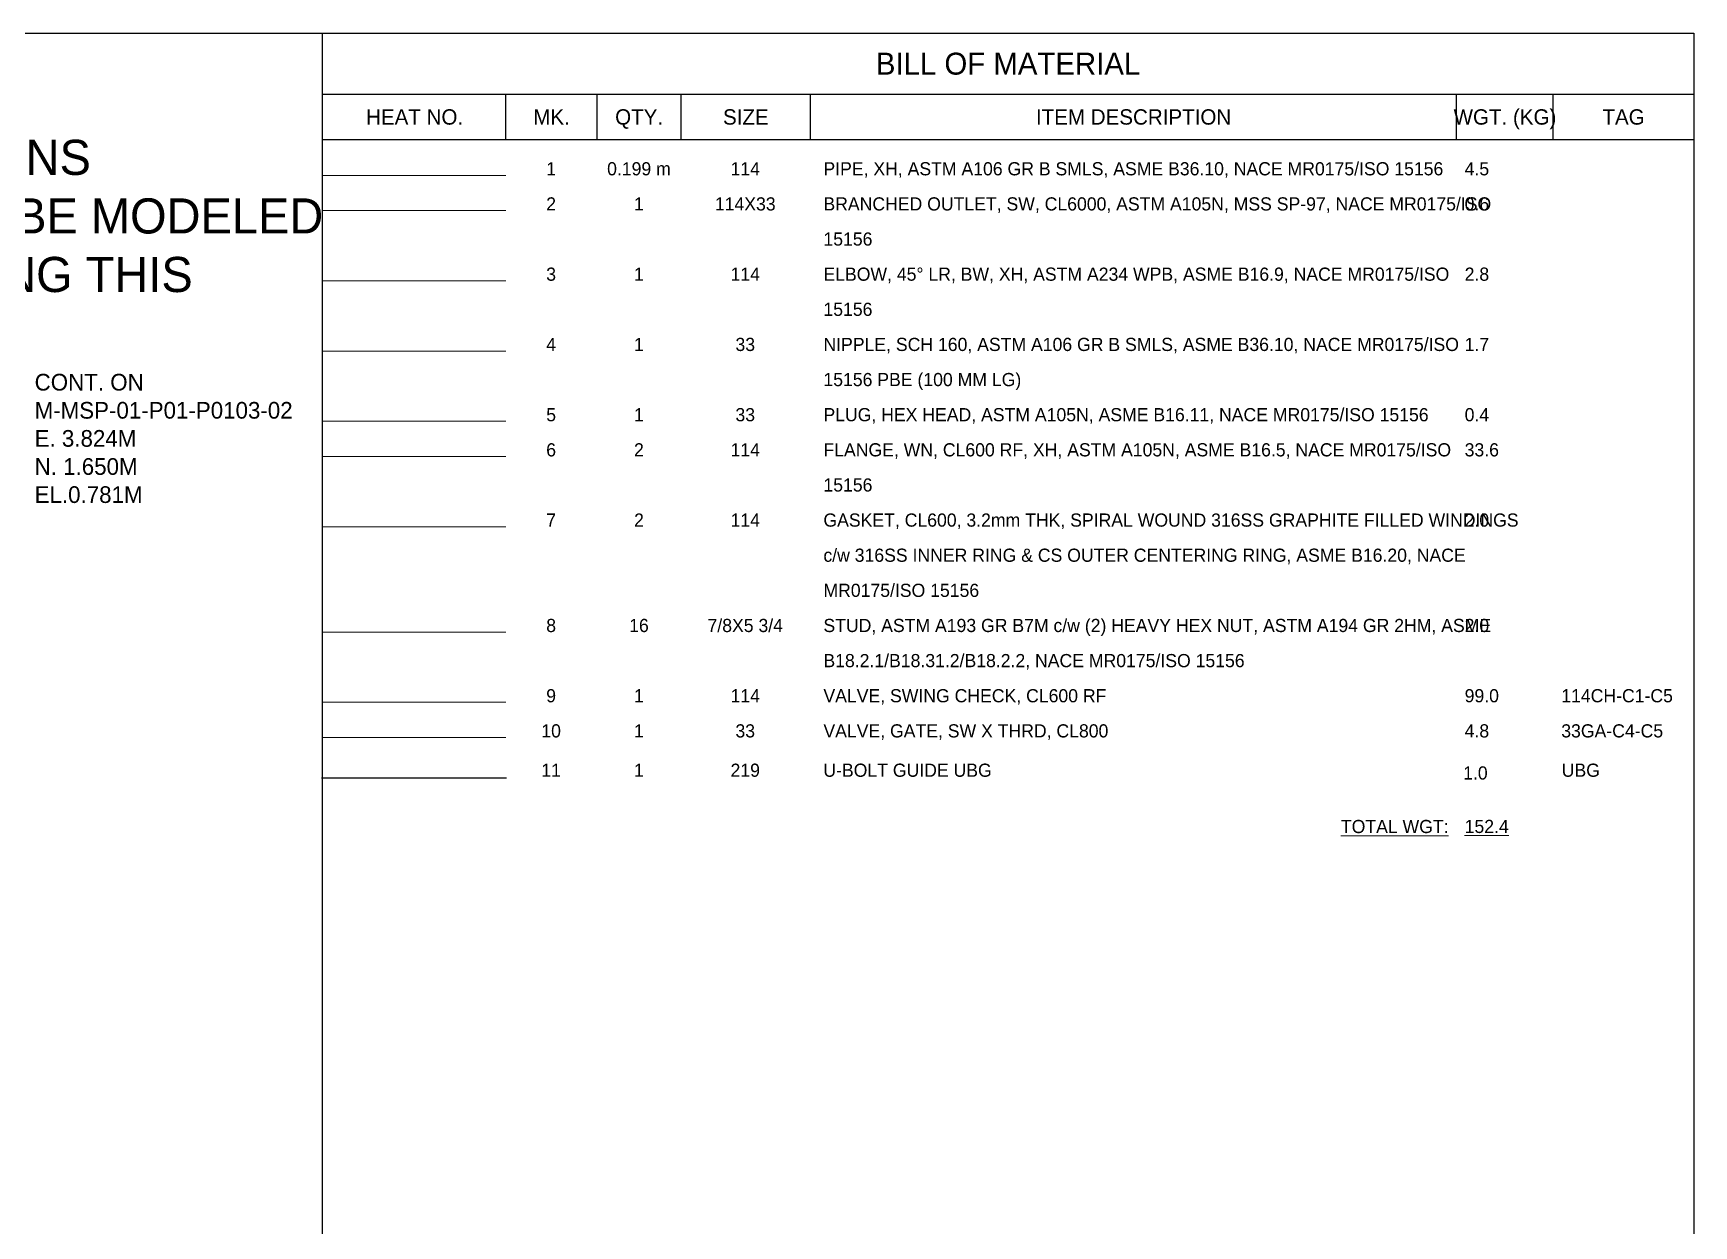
# Model space of a CAD drawing. Extents: x -4 to 431, y -3 to 272.
# Drawn here: x 232.8 to 421.9, y 132.4 to 268.2 of the extents above; entities that cross this region are included whole.
import ezdxf
from ezdxf.enums import TextEntityAlignment as Align

# ---------------------------------------------------------------- set-up
doc = ezdxf.new("R2010")
doc.units = 0
doc.header["$LTSCALE"] = 10
doc.layers.get('0').update_dxf_attribs({"lineweight": 0})
for name, color, linetype in [('BOM', 7, 'Continuous'), ('TEXT2', 40, 'Continuous'), ('Title Block', 255, 'Continuous'), ('TITLE BLOCK-TEXT', 12, 'Continuous')]:
    doc.layers.add(name, color=color, linetype=linetype)
doc.styles.add('framdcn', font='', dxfattribs={"height": 2.5})
doc.styles.add('HmNote', font='hm.shx')
doc.styles.add('Scovan Standard', font='', dxfattribs={"height": 2.5})
doc.styles.get("Standard").update_dxf_attribs({"font": ''})
doc.styles.get('framdcn').set_extended_font_data('Franklin Gothic Medium Cond')
doc.styles.get('Scovan Standard').set_extended_font_data('Franklin Gothic Medium Cond')
doc.styles.get('Standard').set_extended_font_data('Franklin Gothic Medium Cond')

# ---------------------------------------------------------------- blocks, each defined once
blk = doc.blocks.new('block20')
at = {"layer": 'TEXT2', "style": 'framdcn'}
for s, p in [('E. 3.824M', (0, 0)), ('N. 1.650M', (0, -3.2)), ('EL.0.781M', (0, -6.4))]:
    blk.add_text(s, height=1.9, dxfattribs=at).set_placement(p)
blk = doc.blocks.new('tt-sv-iso-db')
at = {"layer": 'BOM', "color": 255}
blk.add_line((-156.14, 0), (-156.14, -212.17), dxfattribs=at)
at = {"layer": 'BOM', "color": 3}
for p, q in [((-156.14, -6.94), (0, -6.94)), ((-135.24, -12.14), (-135.24, -6.94)), ((-135.24, -12.14), (-135.24, -6.94)), ((-124.84, -12.14), (-124.84, -6.94)), ((-115.3, -12.14), (-115.3, -6.94)), ((-100.55, -12.14), (-100.55, -6.94)), ((-27, -12.14), (-27, -6.94)), ((-16, -12.14), (-16, -6.94)), ((0, -12.14), (-156.14, -12.14))]:
    blk.add_line(p, q, dxfattribs=at)
at = {"layer": 'BOM', "color": 3, "style": 'Scovan Standard'}
blk.add_text('BILL OF MATERIAL', height=2.5, dxfattribs=at).set_placement((-78.07, -3.47), align=Align.MIDDLE_CENTER)
at = {"layer": 'BOM', "style": 'Scovan Standard'}
for s, p in [('HEAT NO.', (-145.63, -9.54)), ('MK.', (-130.04, -9.54)), ('QTY.', (-120.07, -9.54)), ('SIZE', (-107.92, -9.54)), ('ITEM DESCRIPTION', (-63.78, -9.54)), ('WGT. (KG)', (-21.5, -9.54)), ('TAG', (-8, -9.54))]:
    blk.add_text(s, height=1.75, dxfattribs=at).set_placement(p, align=Align.MIDDLE_CENTER)
at = {"layer": 'DEFPOINTS', "color": 1, "insert": (-196.72, -12.14), "char_height": 4, "width": 81.4864, "attachment_point": 2, "style": 'HmNote'}
blk.add_mtext('\\pxql;ANY MODIFICATIONS REQUIRED MUST BE MODELED PRIOR TO REVISING THIS DRAWING.', dxfattribs=at)
at = {"layer": 'TITLE BLOCK-TEXT', "color": 210, "style": 'Scovan Standard'}
for tag, p in [('CN', (-57.69, -221.76)), ('MOD_NO', (-41.21, -221.76)), ('INSULATION', (-49.45, -229.02)), ('PAINT', (-16.49, -229.02)), ('LN', (-32.97, -236.28)), ('CLIENTDWGNO', (-32.97, -243.54))]:
    blk.add_attdef(tag, text='', height=2, dxfattribs=at).set_placement(p, align=Align.MIDDLE_CENTER)
at = {"layer": 'TITLE BLOCK-TEXT', "color": 210, "lineweight": 30, "flags": 104}
blk.add_attdef('WPS', text='', height=2, dxfattribs=at).set_placement((-16.43, -221.76), align=Align.MIDDLE_CENTER)
blk = doc.blocks.new('PADX-TBD')
at = {"layer": 'Title Block', "color": 255}
for p, q in [((0, 536.37), (843.77, 536.37)), ((843.77, 536.37), (843.77, 0))]:
    blk.add_line(p, q, dxfattribs=at)
at = {"layer": 'TITLE BLOCK-TEXT', "color": 12, "style": 'Scovan Standard', "flags": 8}
for tag, p in [('REF_5', (25, 38.42)), ('REV_5', (352.84, 38.42)), ('PROJECT5', (504.32, 38.42)), ('DATE5', (525.83, 38.42)), ('BY5', (542.96, 38.42)), ('CHK5', (555.71, 38.42)), ('PE5', (568.45, 38.42)), ('REF_4', (25, 31.19)), ('REV_4', (352.84, 31.19)), ('PROJECT4', (504.32, 31.19)), ('DATE4', (525.83, 31.19)), ('BY4', (542.96, 31.19)), ('CHK4', (555.71, 31.19)), ('PE4', (568.45, 31.19)), ('REF_3', (25, 23.97)), ('REV_3', (352.84, 23.97)), ('PROJECT3', (504.32, 23.97)), ('DATE3', (525.83, 23.97)), ('BY3', (542.96, 23.97)), ('CHK3', (555.71, 23.97)), ('PE3', (568.45, 23.97)), ('REF_2', (25, 16.74)), ('REV_2', (352.84, 16.74)), ('PROJECT2', (504.32, 16.74)), ('DATE2', (525.83, 16.74)), ('BY2', (542.96, 16.74)), ('CHK2', (555.71, 16.74)), ('PE2', (568.45, 16.74)), ('REF_1', (25, 9.51)), ('REV_1', (352.84, 9.51)), ('PROJECT1', (504.32, 9.51)), ('DATE1', (525.83, 9.51)), ('BY1', (542.96, 9.51)), ('CHK1', (555.71, 9.51)), ('PE1', (568.45, 9.51))]:
    blk.add_attdef(tag, text='', height=2.5, dxfattribs=at).set_placement(p, align=Align.MIDDLE_CENTER)
for tag, height, p in [('REF_5_DESC', 2.5, (52.27, 38.42)), ('REV_5_DESC', 2.5, (363.04, 38.42)), ('REF_4_DESC', 2.5, (52.27, 31.19)), ('REV_4_DESC', 2.5, (363.04, 31.19)), ('REF_3_DESC', 2.5, (52.27, 23.97)), ('REV_3_DESC', 2.5, (363.04, 23.97)), ('REF_2_DESC', 2.5, (52.27, 16.74)), ('REV_2_DESC', 2.5, (363.04, 16.74)), ('REF_1_DESC', 2.5, (52.27, 9.51)), ('REV_1_DESC', 2.5, (363.04, 9.51)), ('PATH', 2, (13, -2.9)), ('USER_PLOTTED', 2, (309, -2.9)), ('PLOT_DATE', 2, (348, -2.9))]:
    blk.add_attdef(tag, text='', height=height, dxfattribs=at).set_placement(p, align=Align.MIDDLE_LEFT)
at = {"layer": 'TITLE BLOCK-TEXT', "color": 12, "style": 'Scovan Standard'}
for tag, p in [('TITLE1', (747.45, 37.28)), ('LSD', (747.45, 31.28)), ('TITLE2', (747.45, 25.28)), ('TITLE3', (747.45, 19.28)), ('CLIENTDRAWINGNO', (686.57, 5.99)), ('RN', (838.5, 5.99))]:
    blk.add_attdef(tag, text='', height=4, dxfattribs=at).set_placement(p, align=Align.MIDDLE_CENTER)
at = {"layer": 'TITLE BLOCK-TEXT', "color": 210, "style": 'Scovan Standard', "flags": 8}
blk.add_attdef('DWGNO', text='', height=4, dxfattribs=at).set_placement((777.51, 5.99), align=Align.MIDDLE_CENTER)

msp = doc.modelspace()

# ---------------------------------------------------------------- linework, layer by layer
for p, q in [((421.89, 268.19), (421.89, 261.25)), ((265.77, 252), (286.64, 252)), ((265.77, 252), (286.64, 252)), ((265.77, 252), (286.64, 252)), ((265.77, 252), (286.64, 252)), ((265.77, 252), (286.64, 252)), ((265.77, 248), (286.64, 248)), ((265.77, 248), (286.64, 248)), ((265.77, 248), (286.64, 248)), ((265.77, 248), (286.64, 248)), ((265.77, 248), (286.64, 248)), ((265.77, 240), (286.64, 240)), ((265.77, 240), (286.64, 240)), ((265.77, 240), (286.64, 240)), ((265.77, 240), (286.64, 240)), ((265.77, 240), (286.64, 240)), ((265.77, 232), (286.64, 232)), ((265.77, 232), (286.64, 232)), ((265.77, 232), (286.64, 232)), ((265.77, 232), (286.64, 232)), ((265.77, 232), (286.64, 232)), ((265.77, 224), (286.64, 224)), ((265.77, 224), (286.64, 224)), ((265.77, 224), (286.64, 224)), ((265.77, 224), (286.64, 224)), ((265.77, 224), (286.64, 224)), ((265.77, 220), (286.64, 220)), ((265.77, 220), (286.64, 220)), ((265.77, 220), (286.64, 220)), ((265.77, 220), (286.64, 220)), ((265.77, 220), (286.64, 220)), ((265.77, 212), (286.64, 212)), ((265.77, 212), (286.64, 212)), ((265.77, 212), (286.64, 212)), ((265.77, 212), (286.64, 212)), ((265.77, 212), (286.64, 212)), ((265.77, 200), (286.64, 200)), ((265.77, 200), (286.64, 200)), ((265.77, 200), (286.64, 200)), ((265.77, 200), (286.64, 200)), ((265.77, 200), (286.64, 200)), ((265.77, 192), (286.64, 192)), ((265.77, 192), (286.64, 192)), ((265.77, 192), (286.64, 192)), ((265.77, 192), (286.64, 192)), ((265.77, 192), (286.64, 192)), ((265.77, 188), (286.64, 188)), ((265.77, 188), (286.64, 188)), ((265.77, 188), (286.64, 188)), ((265.77, 188), (286.64, 188)), ((265.77, 188), (286.64, 188))]:
    msp.add_line(p, q)
at = {"layer": 'BOM'}
for q in [(286.72, 183.39), (286.68, 183.39)]:
    msp.add_line((265.66, 183.39), q, dxfattribs=at)

# ---------------------------------------------------------------- block references
at = {"xscale": 0.5, "yscale": 0.5, "zscale": 0.5}
msp.add_blockref('PADX-TBD', (0, 0), dxfattribs=at)
at = {"layer": 'BOM'}
msp.add_blockref('tt-sv-iso-db', (421.89, 268.19), dxfattribs=at)
at = {"layer": 'TEXT2'}
msp.add_blockref('block20', (233, 221.1), dxfattribs=at)

# ---------------------------------------------------------------- texts
at = {"style": 'framdcn'}
msp.add_text('%%UTOTAL WGT:', height=1.5, dxfattribs=at).set_placement((393.97, 177.11), align=Align.RIGHT)
msp.add_text('%%UTOTAL WGT:', height=1.5, dxfattribs=at).set_placement((393.97, 177.11), align=Align.RIGHT)
msp.add_text('%%U152.4', height=1.5, dxfattribs=at).set_placement((395.8, 177.12))
at = {"layer": 'BOM', "style": 'framdcn'}
for s, p in [('1', (291.8, 252)), ('0.199 m', (301.8, 252)), ('114', (313.9, 252)), ('2', (291.8, 248)), ('1', (301.8, 248)), ('114X33', (313.9, 248)), ('3', (291.8, 240)), ('1', (301.8, 240)), ('114', (313.9, 240)), ('4', (291.8, 232)), ('1', (301.8, 232)), ('33', (313.9, 232)), ('5', (291.8, 224)), ('1', (301.8, 224)), ('33', (313.9, 224)), ('6', (291.8, 220)), ('2', (301.8, 220)), ('114', (313.9, 220)), ('7', (291.8, 212)), ('2', (301.8, 212)), ('114', (313.9, 212)), ('8', (291.8, 200)), ('16', (301.8, 200)), ('7/8X5 3/4', (313.9, 200)), ('9', (291.8, 192)), ('1', (301.8, 192)), ('114', (313.9, 192)), ('10', (291.8, 188)), ('1', (301.8, 188)), ('33', (313.9, 188)), ('11', (291.8, 183.52)), ('1', (301.8, 183.52)), ('219', (313.9, 183.52))]:
    msp.add_text(s, height=1.5, dxfattribs=at).set_placement(p, align=Align.CENTER)
for s, p in [('PIPE, XH, ASTM A106 GR B SMLS, ASME B36.10, NACE MR0175/ISO 15156', (322.8, 252)), ('4.5', (395.8, 252)), ('BRANCHED OUTLET, SW, CL6000, ASTM A105N, MSS SP-97, NACE MR0175/ISO', (322.8, 248)), ('0.6', (395.8, 248)), ('15156', (322.8, 244)), ('ELBOW, 45° LR, BW, XH, ASTM A234 WPB, ASME B16.9, NACE MR0175/ISO', (322.8, 240)), ('2.8', (395.8, 240)), ('15156', (322.8, 236)), ('NIPPLE, SCH 160, ASTM A106 GR B SMLS, ASME B36.10, NACE MR0175/ISO', (322.8, 232)), ('1.7', (395.8, 232)), ('15156 PBE (100 MM LG)', (322.8, 228)), ('PLUG, HEX HEAD, ASTM A105N, ASME B16.11, NACE MR0175/ISO 15156', (322.8, 224)), ('0.4', (395.8, 224)), ('FLANGE, WN, CL600 RF, XH, ASTM A105N, ASME B16.5, NACE MR0175/ISO', (322.8, 220)), ('33.6', (395.8, 220)), ('15156', (322.8, 216)), ('GASKET, CL600, 3.2mm THK, SPIRAL WOUND 316SS GRAPHITE FILLED WINDINGS', (322.8, 212)), ('2.0', (395.8, 212)), ('c/w 316SS INNER RING & CS OUTER CENTERING RING, ASME B16.20, NACE', (322.8, 208)), ('MR0175/ISO 15156', (322.8, 204)), ('STUD, ASTM A193 GR B7M c/w (2) HEAVY HEX NUT, ASTM A194 GR 2HM, ASME', (322.8, 200)), ('2.0', (395.8, 200)), ('B18.2.1/B18.31.2/B18.2.2, NACE MR0175/ISO 15156', (322.8, 196)), ('VALVE, SWING CHECK, CL600 RF', (322.8, 192)), ('99.0', (395.8, 192)), ('114CH-C1-C5', (406.8, 192)), ('VALVE, GATE, SW X THRD, CL800', (322.8, 188)), ('4.8', (395.8, 188)), ('33GA-C4-C5', (406.8, 188)), ('U-BOLT GUIDE UBG', (322.79, 183.52)), ('1.0', (395.63, 183.21)), ('UBG', (406.85, 183.52))]:
    msp.add_text(s, height=1.5, dxfattribs=at).set_placement(p)
at = {"layer": 'TEXT2', "style": 'framdcn'}
for s, p in [('CONT. ON', (233, 227.5)), ('M-MSP-01-P01-P0103-02', (233, 224.3))]:
    msp.add_text(s, height=1.9, dxfattribs=at).set_placement(p)

doc.saveas('drawing.dxf')
